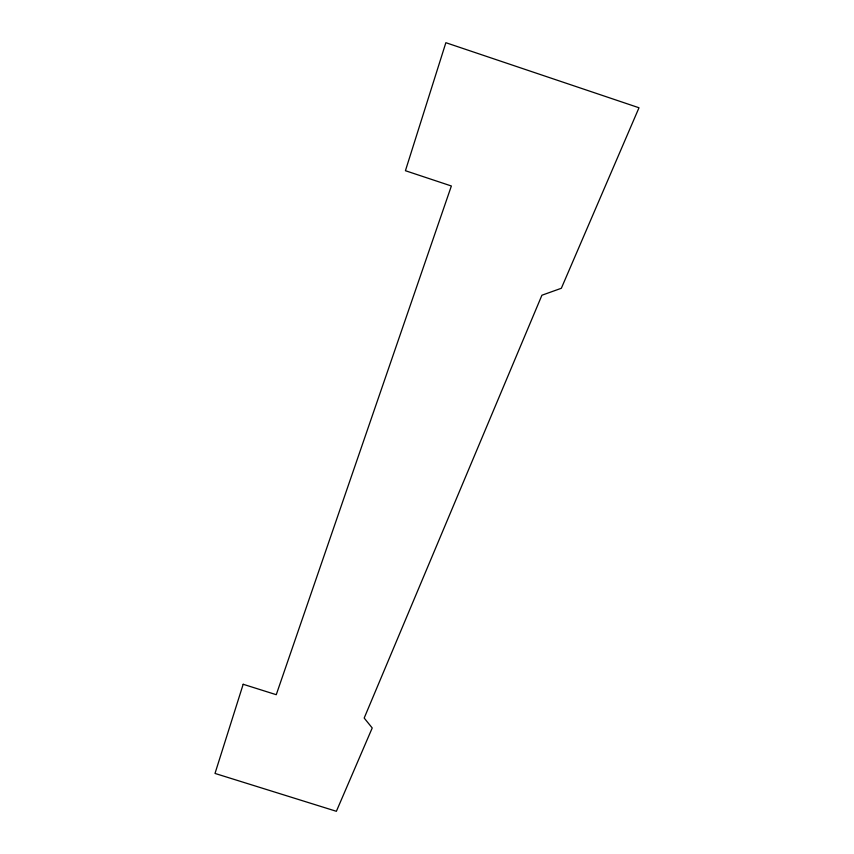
<?xml version="1.0" encoding="UTF-8"?>
<svg xmlns="http://www.w3.org/2000/svg" width="854" height="854" viewBox="0 0 854 854"><rect width="100%" height="100%" fill="white"/><g stroke="black" fill="none" stroke-linecap="round" stroke-linejoin="round"><path stroke-width="1.28" d="M243.176 684.278L215.005 773.436L336.38 811.3L372.227 727.96L364.178 718.054L541.916 295.228L561.345 288.268L638.995 107.764L445.863 42.7L405.426 170.715L451.371 185.991L276.258 694.697L243.176 684.278"/></g></svg>
